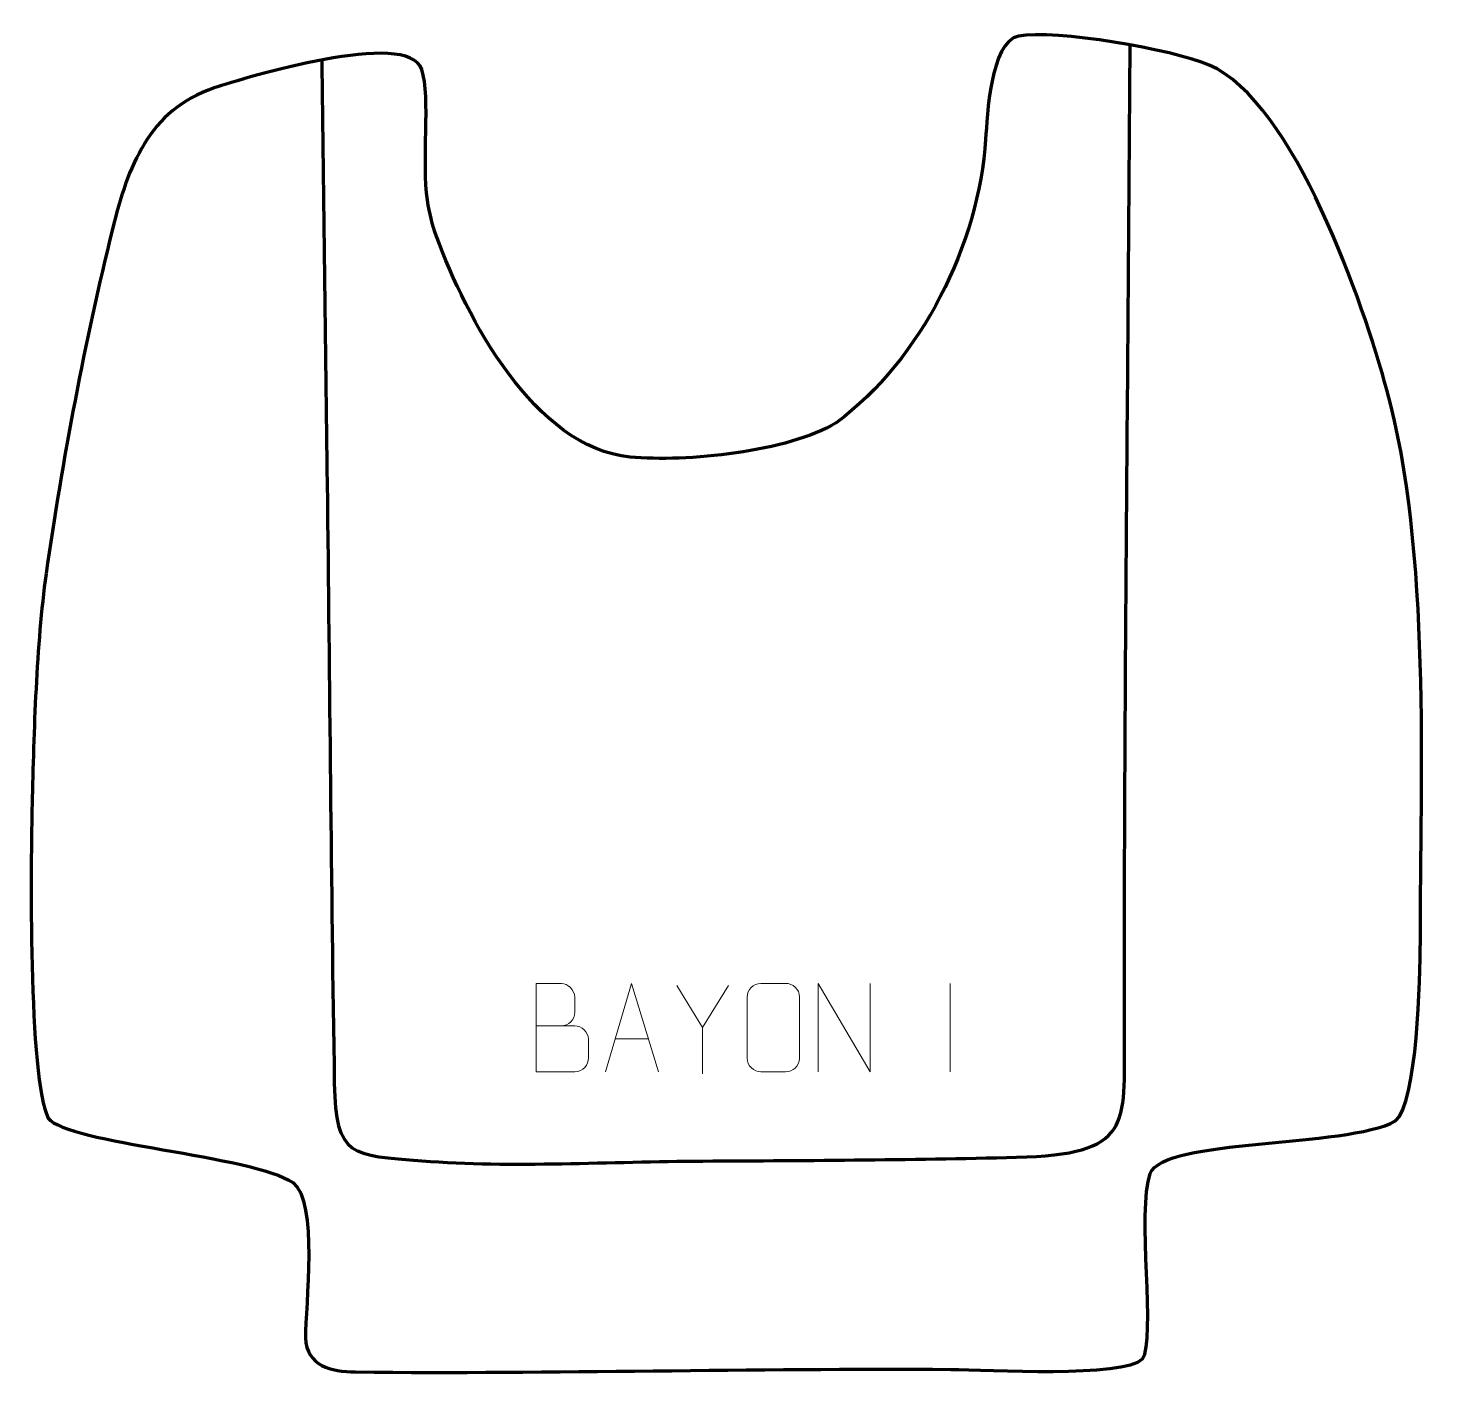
# Model space of a CAD drawing. Header units: millimetres. Extents: x -425 to -28, y 129 to 511.
import ezdxf

# ---------------------------------------------------------------- set-up
doc = ezdxf.new("R2010")
doc.units = ezdxf.units.MM
doc.header["$MEASUREMENT"] = 0
doc.layers.add('layer 2', color=7, linetype='Continuous')
doc.layers.add('layer 3', color=7, linetype='Continuous')

msp = doc.modelspace()

# ---------------------------------------------------------------- linework, layer by layer
at = {"layer": 'layer 2', "color": 142, "lineweight": 158}
msp.add_open_spline([(-341.6633, 502.2377), (-341.1587, 462.1991), (-340.6541, 422.1606), (-340.1495, 382.122), (-340.1495, 382.122), (-339.4485, 325.5656), (-339.0309, 269.005), (-338.1184, 212.4515), (-338.1184, 212.4515), (-337.7827, 191.645), (-333.2253, 192.1806), (-313.3327, 190.611), (-313.3327, 190.611), (-287.8986, 188.6042), (-259.7481, 190.4359), (-233.9476, 190.5493), (-233.9476, 190.5493), (-203.4342, 190.6835), (-172.8148, 190.8873), (-142.314, 191.6903), (-142.314, 191.6903), (-111.7536, 193.045), (-114.6866, 201.7036), (-114.6916, 229.0184), (-114.6916, 229.0184), (-114.7085, 321.3708), (-113.6009, 413.775), (-113.0722, 506.1315)], degree=3, knots=[0, 0, 0, 0, 0.125, 0.125, 0.125, 0.125, 0.25, 0.25, 0.25, 0.25, 0.375, 0.375, 0.375, 0.375, 0.5, 0.5, 0.5, 0.5, 0.625, 0.625, 0.625, 0.625, 0.75, 0.75, 0.75, 0.75, 1, 1, 1, 1], dxfattribs=at)
at = {"layer": 'layer 3', "color": 242, "lineweight": 158}
msp.add_open_spline([(-309.2404, 451.936), (-300.7578, 429.1428), (-281.6409, 392.2002), (-254.4314, 389.5995), (-254.4314, 389.5995), (-238.7117, 388.097), (-209.8023, 391.0287), (-196.1705, 399.2907), (-196.1705, 399.2907), (-172.06, 417.2304), (-155.8946, 449.7589), (-153.9187, 479.5118), (-153.9187, 479.5118), (-153.4795, 486.1256), (-152.6394, 506.7736), (-144.6698, 508.651), (-144.6698, 508.651), (-134.2731, 510.5489), (-101.0023, 504.844), (-90.7193, 500.4383), (-90.7193, 500.4383), (-66.617, 490.1117), (-47.013, 432.5218), (-40.441, 408.5658), (-40.441, 408.5658), (-27.995, 363.1907), (-30.8947, 299.999), (-30.9942, 252.4928), (-30.9942, 252.4928), (-31.0148, 242.6927), (-31.8399, 206.8916), (-37.9716, 201.8787), (-37.9716, 201.8787), (-52.3122, 194.1179), (-103.7404, 197.094), (-107.388, 186.9802), (-107.388, 186.9802), (-111.1968, 176.4197), (-105.6596, 139.9724), (-109.5464, 134.6153), (-109.5464, 134.6153), (-114.9252, 129.2151), (-153.5143, 131.5509), (-163.7247, 131.6281), (-163.7247, 131.6281), (-219.8481, 132.0523), (-276.0126, 130.3282), (-332.0944, 130.8964), (-332.0944, 130.8964), (-339.1476, 130.9762), (-345.8429, 132.527), (-346.2921, 140.567), (-346.2921, 140.567), (-346.3111, 149.4539), (-342.5945, 179.2926), (-349.8744, 184.4336), (-349.8744, 184.4336), (-360.8676, 192.1968), (-413.689, 195.4302), (-419.016, 202.713), (-419.016, 202.713), (-424.7243, 213.1503), (-423.9387, 277.3868), (-423.5965, 291.4098), (-423.5965, 291.4098), (-423.0996, 311.768), (-422.4136, 336.4965), (-419.6338, 356.6107), (-419.6338, 356.6107), (-415.0895, 388.4291), (-408.6084, 422.8257), (-400.8662, 454.0112), (-400.8662, 454.0112), (-396.4964, 471.6127), (-390.6674, 487.7615), (-372.0572, 493.9542), (-372.0572, 493.9542), (-363.2842, 496.8354), (-317.2459, 510.8964), (-313.3876, 499.1694), (-313.3876, 499.1694), (-310.8043, 491.3177), (-313.4257, 472.8199), (-311.8045, 462.1921), (-311.8045, 462.1921), (-311.2354, 458.4617), (-310.4191, 455.5074), (-309.2404, 451.936)], degree=3, knots=[0, 0, 0, 0, 0.04347826, 0.04347826, 0.04347826, 0.04347826, 0.08695652, 0.08695652, 0.08695652, 0.08695652, 0.13043478, 0.13043478, 0.13043478, 0.13043478, 0.17391304, 0.17391304, 0.17391304, 0.17391304, 0.2173913, 0.2173913, 0.2173913, 0.2173913, 0.26086957, 0.26086957, 0.26086957, 0.26086957, 0.30434783, 0.30434783, 0.30434783, 0.30434783, 0.34782609, 0.34782609, 0.34782609, 0.34782609, 0.39130435, 0.39130435, 0.39130435, 0.39130435, 0.43478261, 0.43478261, 0.43478261, 0.43478261, 0.47826087, 0.47826087, 0.47826087, 0.47826087, 0.52173913, 0.52173913, 0.52173913, 0.52173913, 0.56521739, 0.56521739, 0.56521739, 0.56521739, 0.60869565, 0.60869565, 0.60869565, 0.60869565, 0.65217391, 0.65217391, 0.65217391, 0.65217391, 0.69565217, 0.69565217, 0.69565217, 0.69565217, 0.73913043, 0.73913043, 0.73913043, 0.73913043, 0.7826087, 0.7826087, 0.7826087, 0.7826087, 0.82608696, 0.82608696, 0.82608696, 0.82608696, 0.86956522, 0.86956522, 0.86956522, 0.86956522, 0.91304348, 0.91304348, 0.91304348, 0.91304348, 1, 1, 1, 1], dxfattribs=at)
at = {"layer": 'layer 3', "color": 250, "lineweight": 9}
for points, knots in [([(-281.0015, 228.769), (-277.3629, 228.7694), (-273.7758, 228.7694), (-270.1364, 228.769), (-270.1364, 228.769), (-268.161, 228.7517), (-266.2374, 227.0156), (-266.2374, 224.966), (-266.2374, 224.966), (-266.2378, 223.8374), (-266.2378, 220.788), (-266.2374, 219.6591), (-266.2374, 219.6591), (-266.2198, 217.8012), (-267.7619, 215.7873), (-270.0834, 215.8042), (-270.0834, 215.8042), (-273.7232, 215.8046), (-277.3626, 215.8046), (-281.0015, 215.8042), (-281.0015, 215.8042), (-281.0015, 224.1225), (-281.0015, 232.4403), (-281.0015, 240.7578), (-281.0015, 240.7578), (-278.6278, 240.7578), (-276.2537, 240.7578), (-273.8795, 240.7578), (-273.8795, 240.7578), (-272.1987, 240.7754), (-270.1019, 238.8649), (-270.0842, 236.9025), (-270.0842, 236.9025), (-270.0846, 234.8364), (-270.0846, 234.6904), (-270.0842, 232.6239), (-270.0842, 232.6239), (-270.0669, 230.5578), (-271.9214, 228.7517), (-273.9314, 228.769)], [0, 0, 0, 0, 0.09090909, 0.09090909, 0.09090909, 0.09090909, 0.18181818, 0.18181818, 0.18181818, 0.18181818, 0.27272727, 0.27272727, 0.27272727, 0.27272727, 0.36363636, 0.36363636, 0.36363636, 0.36363636, 0.45454545, 0.45454545, 0.45454545, 0.45454545, 0.54545455, 0.54545455, 0.54545455, 0.54545455, 0.63636364, 0.63636364, 0.63636364, 0.63636364, 0.72727273, 0.72727273, 0.72727273, 0.72727273, 0.81818182, 0.81818182, 0.81818182, 0.81818182, 1, 1, 1, 1]), ([(-261.4219, 215.8042), (-261.4219, 215.8042), (-254.0509, 240.7577), (-254.0509, 240.7577), (-254.0509, 240.7577), (-254.0509, 240.7577), (-246.481, 215.8042), (-246.481, 215.8042)], [0, 0, 0, 0, 0.33333333, 0.33333333, 0.33333333, 0.33333333, 1, 1, 1, 1]), ([(-226.629, 240.1796), (-226.629, 240.1796), (-233.9514, 228.2809), (-233.9514, 228.2809), (-233.9514, 228.2809), (-233.9514, 228.2809), (-233.9507, 215.226), (-233.9507, 215.226)], [0, 0, 0, 0, 0.33333333, 0.33333333, 0.33333333, 0.33333333, 1, 1, 1, 1]), ([(-217.471, 240.7574), (-215.1453, 240.7574), (-212.8192, 240.7574), (-210.4931, 240.7574), (-210.4931, 240.7574), (-208.5465, 240.793), (-206.5551, 239.3014), (-206.5284, 236.8638), (-206.5284, 236.8638), (-206.5288, 231.1169), (-206.5288, 225.3696), (-206.5284, 219.6219), (-206.5284, 219.6219), (-206.6682, 217.2985), (-208.3454, 215.8189), (-210.4931, 215.8081), (-210.4931, 215.8081), (-212.825, 215.8085), (-215.1569, 215.8085), (-217.4884, 215.8081), (-217.4884, 215.8081), (-219.4134, 215.7027), (-221.3855, 217.5872), (-221.3743, 219.6045), (-221.3743, 219.6045), (-221.374, 225.3746), (-221.374, 231.1443), (-221.3743, 236.9136), (-221.3743, 236.9136), (-221.3701, 239.0517), (-219.6234, 240.7709), (-217.471, 240.7574)], [0, 0, 0, 0, 0.11111111, 0.11111111, 0.11111111, 0.11111111, 0.22222222, 0.22222222, 0.22222222, 0.22222222, 0.33333333, 0.33333333, 0.33333333, 0.33333333, 0.44444444, 0.44444444, 0.44444444, 0.44444444, 0.55555556, 0.55555556, 0.55555556, 0.55555556, 0.66666667, 0.66666667, 0.66666667, 0.66666667, 0.77777778, 0.77777778, 0.77777778, 0.77777778, 1, 1, 1, 1]), ([(-201.2788, 215.8042), (-201.2788, 215.8042), (-201.2788, 240.7577), (-201.2788, 240.7577), (-201.2788, 240.7577), (-201.2788, 240.7577), (-186.624, 215.8042), (-186.624, 215.8042), (-186.624, 215.8042), (-186.624, 215.8042), (-186.624, 240.7577), (-186.624, 240.7577)], [0, 0, 0, 0, 0.25, 0.25, 0.25, 0.25, 0.5, 0.5, 0.5, 0.5, 1, 1, 1, 1])]:
    msp.add_open_spline(points, degree=3, knots=knots, dxfattribs=at)
for points in [[(-233.9514, 228.2809), (-233.9514, 228.2809), (-241.2723, 240.1796), (-241.2723, 240.1796)], [(-163.9514, 240.768), (-163.9514, 240.768), (-163.9514, 215.7939), (-163.9514, 215.7939)], [(-258.6993, 225.0536), (-258.6993, 225.0536), (-249.2036, 225.0536), (-249.2036, 225.0536)]]:
    msp.add_open_spline(points, degree=3, dxfattribs=at)

doc.saveas('drawing.dxf')
